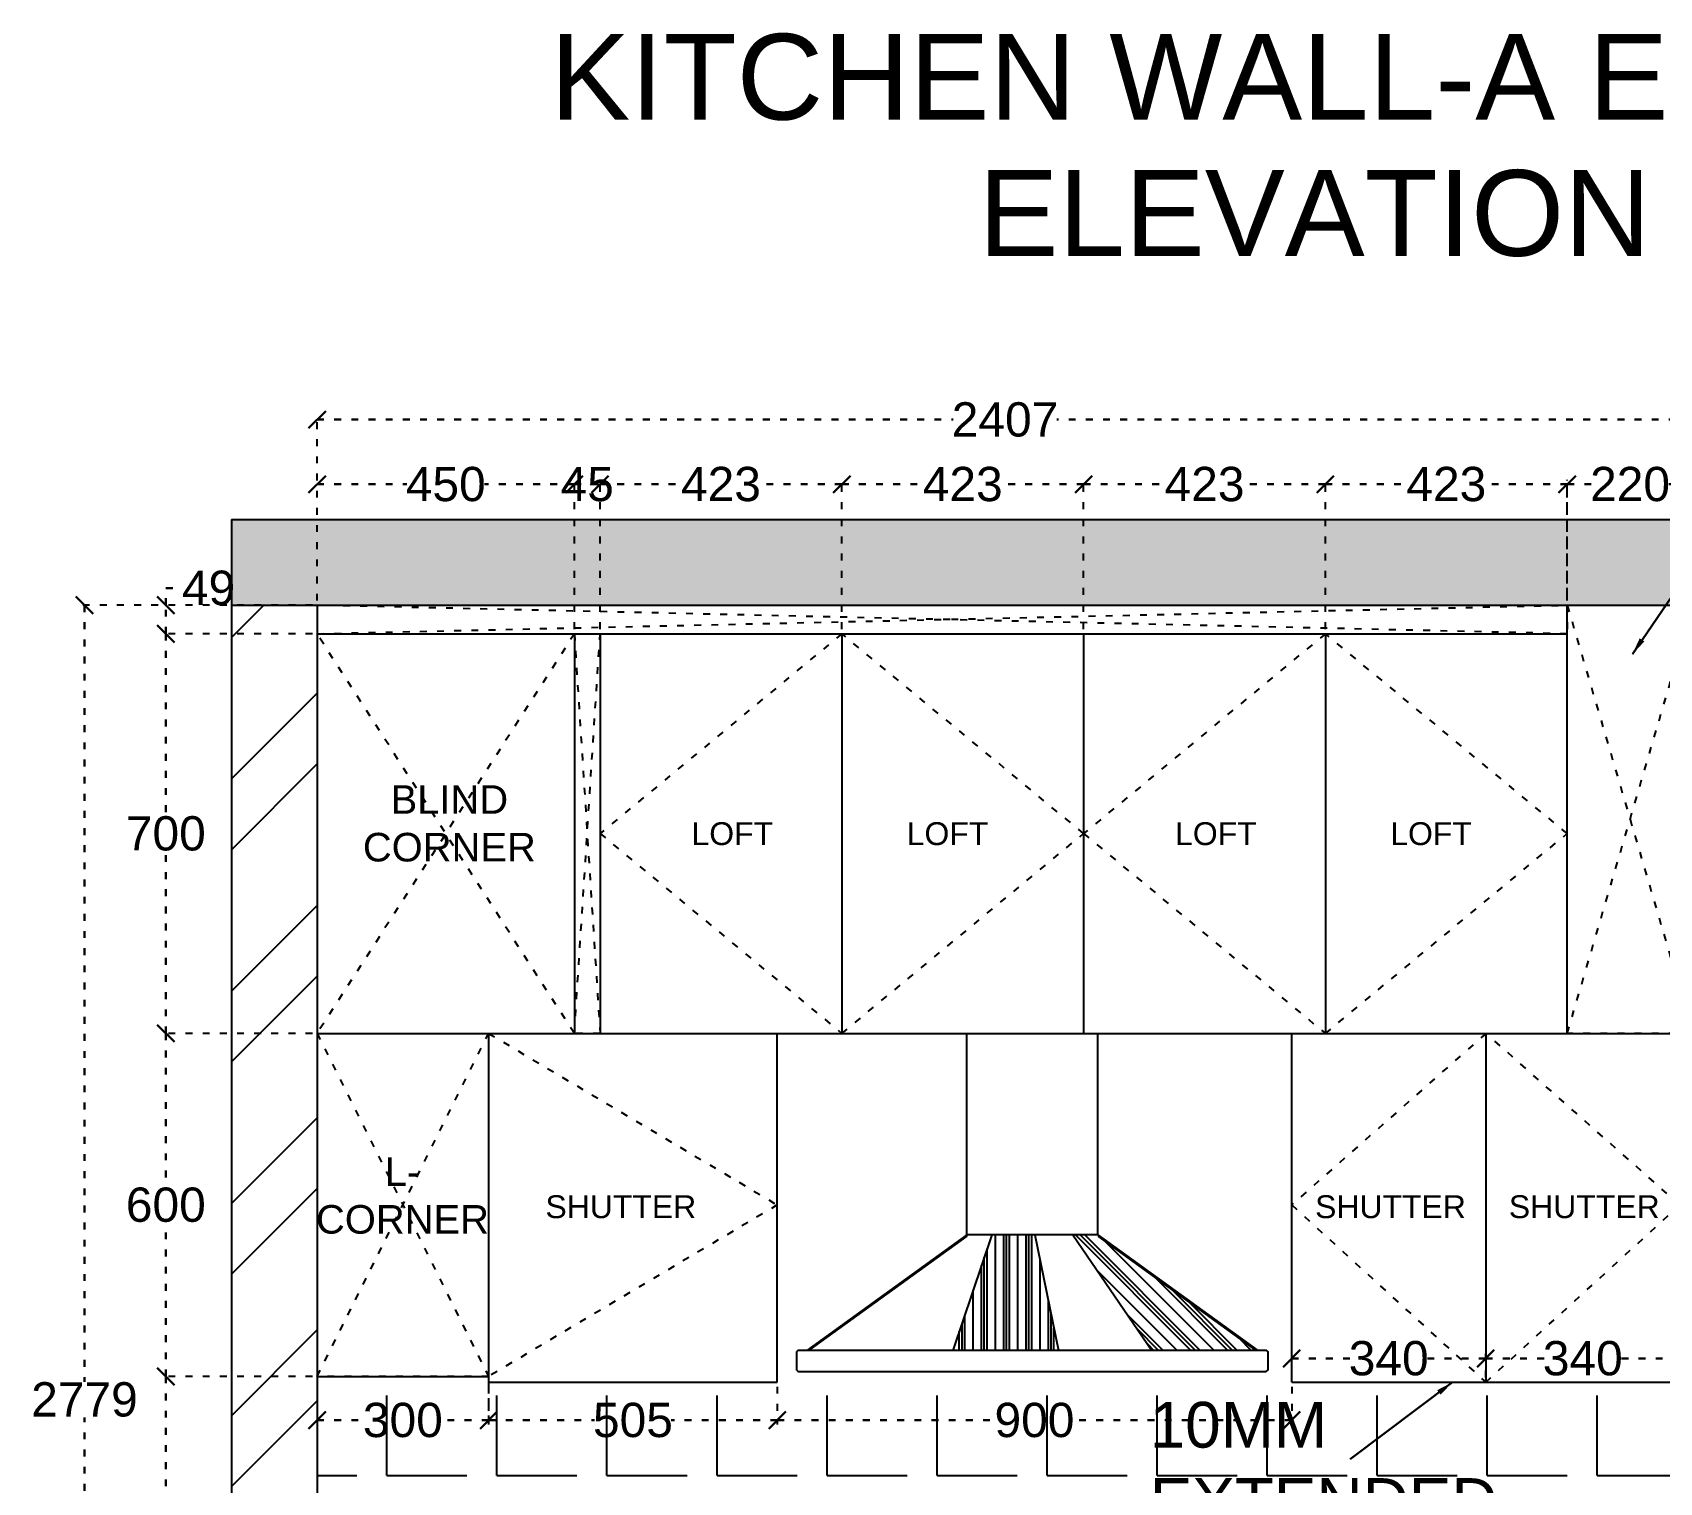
# Model space of a CAD drawing. Header units: millimetres. Extents: x 220712 to 1505573, y -354410 to 241923.
# Drawn here: x 230765 to 233611, y 122226 to 124762 of the extents above; entities that cross this region are included whole.
import ezdxf

# ---------------------------------------------------------------- set-up
doc = ezdxf.new("R2010")
doc.units = ezdxf.units.MM
doc.header["$MEASUREMENT"] = 0
doc.linetypes.add('ACAD_ISO03W100', pattern=[30, 12, -18])
doc.layers.add('Walls', color=253, linetype='Continuous')
doc.layers.add('Words', color=7, linetype='Continuous')
doc.styles.get("Standard").update_dxf_attribs({"font": 'arial.ttf'})
doc.dimstyles.get("Standard").update_dxf_attribs({"dimtxt": 60, "dimasz": 30, "dimexe": 7.75, "dimexo": 8.13, "dimgap": 0.63, "dimtad": 0, "dimtih": 1, "dimtoh": 1, "dimdec": 0, "dimzin": 0, "dimtxsty": 'Standard', "dimblk": 'OBLIQUE', "dimcen": 2.25, "dimclrd": 1, "dimclre": 1, "dimclrt": 1, "dimadec": 0, "dimazin": 0, "dimtfac": 1, "dimtdec": 0, "dimtofl": 0, "dimtmove": 0, "dimatfit": 3, "dimfxl": 1, "dimtolj": 1, "dimtzin": 0, "dimlwd": 30, "dimarcsym": 0})

# ---------------------------------------------------------------- blocks, each defined once
blk = doc.blocks.new('_Oblique')
at = {"color": 0, "linetype": 'ByBlock', "lineweight": -2}
blk.add_line((-0.5, -0.5), (0.5, 0.5), dxfattribs=at)
blk = doc.blocks.new('*D87')
at = {"layer": 'Defpoints', "color": 0, "linetype": 'ACAD_ISO03W100', "transparency": 16777216}
for p in [(230998.3, 122411), (231263, 122411), (231263, 121811)]:
    blk.add_point(p, dxfattribs=at)
at = {"layer": 'Walls', "color": 1, "linetype": 'ACAD_ISO03W100', "lineweight": -2, "transparency": 16777216}
for p, q in [((231254.9, 122411), (230990.5, 122411)), ((231254.9, 121811), (230990.5, 121811))]:
    blk.add_line(p, q, dxfattribs=at)
at = {"layer": 'Walls', "color": 1, "linetype": 'ACAD_ISO03W100', "lineweight": 30, "transparency": 16777216}
for p, q in [((230998.3, 122411), (230998.3, 122142.3)), ((230998.3, 121811), (230998.3, 122079.7))]:
    blk.add_line(p, q, dxfattribs=at)
at = {"layer": 'Walls', "color": 1, "linetype": 'ACAD_ISO03W100', "lineweight": 30, "transparency": 16777216, "xscale": 30, "yscale": 30, "zscale": 30}
for p, rotation in [((230998.3, 122411), 90), ((230998.3, 121811), 270)]:
    blk.add_blockref('_Oblique', p, dxfattribs=dict(at, rotation=rotation))
at = {"layer": 'Walls', "color": 1, "linetype": 'ACAD_ISO03W100', "transparency": 16777216, "insert": (230998.3, 122111), "char_height": 60, "attachment_point": 5}
blk.add_mtext('\\A1;600', dxfattribs=at)
blk = doc.blocks.new('*D88')
at = {"layer": 'Defpoints', "color": 0, "linetype": 'ACAD_ISO03W100', "transparency": 16777216}
for p in [(230998.3, 123011), (231263, 123011), (231263, 122411)]:
    blk.add_point(p, dxfattribs=at)
at = {"layer": 'Walls', "color": 1, "linetype": 'ACAD_ISO03W100', "lineweight": -2, "transparency": 16777216}
for p, q in [((231254.9, 123011), (230990.5, 123011)), ((231254.9, 122411), (230990.5, 122411))]:
    blk.add_line(p, q, dxfattribs=at)
at = {"layer": 'Walls', "color": 1, "linetype": 'ACAD_ISO03W100', "lineweight": 30, "transparency": 16777216}
for p, q in [((230998.3, 123011), (230998.3, 122742.3)), ((230998.3, 122411), (230998.3, 122679.7))]:
    blk.add_line(p, q, dxfattribs=at)
at = {"layer": 'Walls', "color": 1, "linetype": 'ACAD_ISO03W100', "lineweight": 30, "transparency": 16777216, "xscale": 30, "yscale": 30, "zscale": 30}
for p, rotation in [((230998.3, 123011), 90), ((230998.3, 122411), 270)]:
    blk.add_blockref('_Oblique', p, dxfattribs=dict(at, rotation=rotation))
at = {"layer": 'Walls', "color": 1, "linetype": 'ACAD_ISO03W100', "transparency": 16777216, "insert": (230998.3, 122711), "char_height": 60, "attachment_point": 5}
blk.add_mtext('\\A1;600', dxfattribs=at)
blk = doc.blocks.new('*D89')
at = {"layer": 'Defpoints', "color": 0, "linetype": 'ACAD_ISO03W100', "transparency": 16777216}
for p in [(230998.3, 123710), (231263, 123710), (231263, 123011)]:
    blk.add_point(p, dxfattribs=at)
at = {"layer": 'Walls', "color": 1, "linetype": 'ACAD_ISO03W100', "lineweight": -2, "transparency": 16777216}
for p, q in [((231254.9, 123710), (230990.5, 123710)), ((231254.9, 123011), (230990.5, 123011))]:
    blk.add_line(p, q, dxfattribs=at)
at = {"layer": 'Walls', "color": 1, "linetype": 'ACAD_ISO03W100', "lineweight": 30, "transparency": 16777216}
for p, q in [((230998.3, 123710), (230998.3, 123391.8)), ((230998.3, 123011), (230998.3, 123329.2))]:
    blk.add_line(p, q, dxfattribs=at)
at = {"layer": 'Walls', "color": 1, "linetype": 'ACAD_ISO03W100', "lineweight": 30, "transparency": 16777216, "xscale": 30, "yscale": 30, "zscale": 30}
for p, rotation in [((230998.3, 123710), 90), ((230998.3, 123011), 270)]:
    blk.add_blockref('_Oblique', p, dxfattribs=dict(at, rotation=rotation))
at = {"layer": 'Walls', "color": 1, "linetype": 'ACAD_ISO03W100', "transparency": 16777216, "insert": (230998.3, 123360.5), "char_height": 60, "attachment_point": 5}
blk.add_mtext('\\A1;700', dxfattribs=at)
blk = doc.blocks.new('*D90')
at = {"layer": 'Defpoints', "color": 0, "linetype": 'ACAD_ISO03W100', "transparency": 16777216}
for p in [(230998.3, 123760), (231263, 123760), (231263, 123710)]:
    blk.add_point(p, dxfattribs=at)
at = {"layer": 'Walls', "color": 1, "linetype": 'ACAD_ISO03W100', "lineweight": 30, "transparency": 16777216}
for p, q in [((230998.3, 123760), (230998.3, 123790)), ((230998.3, 123790), (231028.3, 123790)), ((230998.3, 123710), (230998.3, 123760))]:
    blk.add_line(p, q, dxfattribs=at)
at = {"layer": 'Walls', "color": 1, "linetype": 'ACAD_ISO03W100', "lineweight": -2, "transparency": 16777216}
for p, q in [((231254.9, 123760), (230990.5, 123760)), ((231254.9, 123710), (230990.5, 123710))]:
    blk.add_line(p, q, dxfattribs=at)
at = {"layer": 'Walls', "color": 1, "linetype": 'ACAD_ISO03W100', "lineweight": 30, "transparency": 16777216, "xscale": 30, "yscale": 30, "zscale": 30}
for p, rotation in [((230998.3, 123760), 90), ((230998.3, 123710), 270)]:
    blk.add_blockref('_Oblique', p, dxfattribs=dict(at, rotation=rotation))
at = {"layer": 'Walls', "color": 1, "linetype": 'ACAD_ISO03W100', "transparency": 16777216, "insert": (231073.1, 123790), "char_height": 60, "attachment_point": 5}
blk.add_mtext('\\A1;49', dxfattribs=at)
blk = doc.blocks.new('*D94')
at = {"layer": 'Defpoints', "color": 0, "linetype": 'ACAD_ISO03W100', "transparency": 16777216}
for p in [(230856, 123760), (231113, 123760), (231113, 120981)]:
    blk.add_point(p, dxfattribs=at)
at = {"layer": 'Walls', "color": 1, "linetype": 'ACAD_ISO03W100', "lineweight": -2, "transparency": 16777216}
for p, q in [((231104.9, 123760), (230848.3, 123760)), ((231104.9, 120981), (230848.3, 120981))]:
    blk.add_line(p, q, dxfattribs=at)
at = {"layer": 'Walls', "color": 1, "linetype": 'ACAD_ISO03W100', "lineweight": 30, "transparency": 16777216}
for p, q in [((230856, 123760), (230856, 122401.8)), ((230856, 120981), (230856, 122339.2))]:
    blk.add_line(p, q, dxfattribs=at)
at = {"layer": 'Walls', "color": 1, "linetype": 'ACAD_ISO03W100', "lineweight": 30, "transparency": 16777216, "xscale": 30, "yscale": 30, "zscale": 30}
for p, rotation in [((230856, 123760), 90), ((230856, 120981), 270)]:
    blk.add_blockref('_Oblique', p, dxfattribs=dict(at, rotation=rotation))
at = {"layer": 'Walls', "color": 1, "linetype": 'ACAD_ISO03W100', "transparency": 16777216, "insert": (230856, 122370.5), "char_height": 60, "attachment_point": 5}
blk.add_mtext('\\A1;2779', dxfattribs=at)
blk = doc.blocks.new('*D95')
at = {"layer": 'Defpoints', "color": 0, "linetype": 'ACAD_ISO03W100', "transparency": 16777216}
for p in [(231713, 123971.5), (231263, 123760), (231713, 123710)]:
    blk.add_point(p, dxfattribs=at)
at = {"layer": 'Walls', "color": 1, "linetype": 'ACAD_ISO03W100', "lineweight": -2, "transparency": 16777216}
for p, q in [((231263, 123768.1), (231263, 123979.2)), ((231713, 123718.1), (231713, 123979.2))]:
    blk.add_line(p, q, dxfattribs=at)
at = {"layer": 'Walls', "color": 1, "linetype": 'ACAD_ISO03W100', "lineweight": 30, "transparency": 16777216}
for p, q in [((231263, 123971.5), (231420, 123971.5)), ((231713, 123971.5), (231556, 123971.5))]:
    blk.add_line(p, q, dxfattribs=at)
at = {"layer": 'Walls', "color": 1, "linetype": 'ACAD_ISO03W100', "lineweight": 30, "transparency": 16777216, "xscale": 30, "yscale": 30, "zscale": 30, "rotation": 180}
blk.add_blockref('_Oblique', (231263, 123971.5), dxfattribs=at)
at = {"layer": 'Walls', "color": 1, "linetype": 'ACAD_ISO03W100', "lineweight": 30, "transparency": 16777216, "xscale": 30, "yscale": 30, "zscale": 30}
blk.add_blockref('_Oblique', (231713, 123971.5), dxfattribs=at)
at = {"layer": 'Walls', "color": 1, "linetype": 'ACAD_ISO03W100', "transparency": 16777216, "insert": (231488, 123971.5), "char_height": 60, "attachment_point": 5}
blk.add_mtext('\\A1;450', dxfattribs=at)
blk = doc.blocks.new('*D96')
at = {"layer": 'Defpoints', "color": 0, "linetype": 'ACAD_ISO03W100', "transparency": 16777216}
for p in [(231758, 123971.5), (231713, 123710), (231758, 123710)]:
    blk.add_point(p, dxfattribs=at)
at = {"layer": 'Walls', "color": 1, "linetype": 'ACAD_ISO03W100', "lineweight": -2, "transparency": 16777216}
for p, q in [((231713, 123718.13), (231713, 123979.25)), ((231758, 123718.13), (231758, 123979.25))]:
    blk.add_line(p, q, dxfattribs=at)
at = {"layer": 'Walls', "color": 1, "linetype": 'ACAD_ISO03W100', "lineweight": 30, "transparency": 16777216}
blk.add_line((231713, 123971.5), (231758, 123971.5), dxfattribs=at)
at = {"layer": 'Walls', "color": 1, "linetype": 'ACAD_ISO03W100', "lineweight": 30, "transparency": 16777216, "xscale": 30, "yscale": 30, "zscale": 30, "rotation": 180}
blk.add_blockref('_Oblique', (231713, 123971.5), dxfattribs=at)
at = {"layer": 'Walls', "color": 1, "linetype": 'ACAD_ISO03W100', "lineweight": 30, "transparency": 16777216, "xscale": 30, "yscale": 30, "zscale": 30}
blk.add_blockref('_Oblique', (231758, 123971.5), dxfattribs=at)
at = {"layer": 'Walls', "color": 1, "linetype": 'ACAD_ISO03W100', "transparency": 16777216, "insert": (231735.5, 123971.5), "char_height": 60, "attachment_point": 5}
blk.add_mtext('\\A1;45', dxfattribs=at)
blk = doc.blocks.new('*D97')
at = {"layer": 'Defpoints', "color": 0, "linetype": 'ACAD_ISO03W100', "transparency": 16777216}
for p in [(232181, 123971.5), (231758, 123710), (232181, 123710)]:
    blk.add_point(p, dxfattribs=at)
at = {"layer": 'Walls', "color": 1, "linetype": 'ACAD_ISO03W100', "lineweight": -2, "transparency": 16777216}
for p, q in [((231758, 123718.1), (231758, 123979.2)), ((232181, 123718.1), (232181, 123979.2))]:
    blk.add_line(p, q, dxfattribs=at)
at = {"layer": 'Walls', "color": 1, "linetype": 'ACAD_ISO03W100', "lineweight": 30, "transparency": 16777216}
for p, q in [((231758, 123971.5), (231901.4, 123971.5)), ((232181, 123971.5), (232037.6, 123971.5))]:
    blk.add_line(p, q, dxfattribs=at)
at = {"layer": 'Walls', "color": 1, "linetype": 'ACAD_ISO03W100', "lineweight": 30, "transparency": 16777216, "xscale": 30, "yscale": 30, "zscale": 30, "rotation": 180}
blk.add_blockref('_Oblique', (231758, 123971.5), dxfattribs=at)
at = {"layer": 'Walls', "color": 1, "linetype": 'ACAD_ISO03W100', "lineweight": 30, "transparency": 16777216, "xscale": 30, "yscale": 30, "zscale": 30}
blk.add_blockref('_Oblique', (232181, 123971.5), dxfattribs=at)
at = {"layer": 'Walls', "color": 1, "linetype": 'ACAD_ISO03W100', "transparency": 16777216, "insert": (231969.5, 123971.5), "char_height": 60, "attachment_point": 5}
blk.add_mtext('\\A1;423', dxfattribs=at)
blk = doc.blocks.new('*D98')
at = {"layer": 'Defpoints', "color": 0, "linetype": 'ACAD_ISO03W100', "transparency": 16777216}
for p in [(232181, 123971.5), (232181, 123710), (232604, 123710)]:
    blk.add_point(p, dxfattribs=at)
at = {"layer": 'Walls', "color": 1, "linetype": 'ACAD_ISO03W100', "lineweight": -2, "transparency": 16777216}
for p, q in [((232181, 123718.1), (232181, 123979.2)), ((232604, 123718.1), (232604, 123979.2))]:
    blk.add_line(p, q, dxfattribs=at)
at = {"layer": 'Walls', "color": 1, "linetype": 'ACAD_ISO03W100', "lineweight": 30, "transparency": 16777216}
for p, q in [((232181, 123971.5), (232324.4, 123971.5)), ((232604, 123971.5), (232460.6, 123971.5))]:
    blk.add_line(p, q, dxfattribs=at)
at = {"layer": 'Walls', "color": 1, "linetype": 'ACAD_ISO03W100', "lineweight": 30, "transparency": 16777216, "xscale": 30, "yscale": 30, "zscale": 30, "rotation": 180}
blk.add_blockref('_Oblique', (232181, 123971.5), dxfattribs=at)
at = {"layer": 'Walls', "color": 1, "linetype": 'ACAD_ISO03W100', "lineweight": 30, "transparency": 16777216, "xscale": 30, "yscale": 30, "zscale": 30}
blk.add_blockref('_Oblique', (232604, 123971.5), dxfattribs=at)
at = {"layer": 'Walls', "color": 1, "linetype": 'ACAD_ISO03W100', "transparency": 16777216, "insert": (232392.5, 123971.5), "char_height": 60, "attachment_point": 5}
blk.add_mtext('\\A1;423', dxfattribs=at)
blk = doc.blocks.new('*D99')
at = {"layer": 'Defpoints', "color": 0, "linetype": 'ACAD_ISO03W100', "transparency": 16777216}
for p in [(232604, 123971.5), (232604, 123710), (233027, 123710)]:
    blk.add_point(p, dxfattribs=at)
at = {"layer": 'Walls', "color": 1, "linetype": 'ACAD_ISO03W100', "lineweight": -2, "transparency": 16777216}
for p, q in [((232604, 123718.1), (232604, 123979.2)), ((233027, 123718.1), (233027, 123979.2))]:
    blk.add_line(p, q, dxfattribs=at)
at = {"layer": 'Walls', "color": 1, "linetype": 'ACAD_ISO03W100', "lineweight": 30, "transparency": 16777216}
for p, q in [((232604, 123971.5), (232747.4, 123971.5)), ((233027, 123971.5), (232883.6, 123971.5))]:
    blk.add_line(p, q, dxfattribs=at)
at = {"layer": 'Walls', "color": 1, "linetype": 'ACAD_ISO03W100', "lineweight": 30, "transparency": 16777216, "xscale": 30, "yscale": 30, "zscale": 30, "rotation": 180}
blk.add_blockref('_Oblique', (232604, 123971.5), dxfattribs=at)
at = {"layer": 'Walls', "color": 1, "linetype": 'ACAD_ISO03W100', "lineweight": 30, "transparency": 16777216, "xscale": 30, "yscale": 30, "zscale": 30}
blk.add_blockref('_Oblique', (233027, 123971.5), dxfattribs=at)
at = {"layer": 'Walls', "color": 1, "linetype": 'ACAD_ISO03W100', "transparency": 16777216, "insert": (232815.5, 123971.5), "char_height": 60, "attachment_point": 5}
blk.add_mtext('\\A1;423', dxfattribs=at)
blk = doc.blocks.new('*D100')
at = {"layer": 'Defpoints', "color": 0, "linetype": 'ACAD_ISO03W100', "transparency": 16777216}
for p in [(233027, 123971.5), (233027, 123710), (233450, 123710)]:
    blk.add_point(p, dxfattribs=at)
at = {"layer": 'Walls', "color": 1, "linetype": 'ACAD_ISO03W100', "lineweight": -2, "transparency": 16777216}
for p, q in [((233027, 123718.1), (233027, 123979.2)), ((233450, 123718.1), (233450, 123979.2))]:
    blk.add_line(p, q, dxfattribs=at)
at = {"layer": 'Walls', "color": 1, "linetype": 'ACAD_ISO03W100', "lineweight": 30, "transparency": 16777216}
for p, q in [((233027, 123971.5), (233170.4, 123971.5)), ((233450, 123971.5), (233306.6, 123971.5))]:
    blk.add_line(p, q, dxfattribs=at)
at = {"layer": 'Walls', "color": 1, "linetype": 'ACAD_ISO03W100', "lineweight": 30, "transparency": 16777216, "xscale": 30, "yscale": 30, "zscale": 30, "rotation": 180}
blk.add_blockref('_Oblique', (233027, 123971.5), dxfattribs=at)
at = {"layer": 'Walls', "color": 1, "linetype": 'ACAD_ISO03W100', "lineweight": 30, "transparency": 16777216, "xscale": 30, "yscale": 30, "zscale": 30}
blk.add_blockref('_Oblique', (233450, 123971.5), dxfattribs=at)
at = {"layer": 'Walls', "color": 1, "linetype": 'ACAD_ISO03W100', "transparency": 16777216, "insert": (233238.5, 123971.5), "char_height": 60, "attachment_point": 5}
blk.add_mtext('\\A1;423', dxfattribs=at)
blk = doc.blocks.new('*D101')
at = {"layer": 'Defpoints', "color": 0, "linetype": 'ACAD_ISO03W100', "transparency": 16777216}
for p in [(233670, 123971.5), (233450, 123760), (233670, 123760)]:
    blk.add_point(p, dxfattribs=at)
at = {"layer": 'Walls', "color": 1, "linetype": 'ACAD_ISO03W100', "lineweight": -2, "transparency": 16777216}
for p, q in [((233450, 123768.1), (233450, 123979.2)), ((233670, 123768.1), (233670, 123979.2))]:
    blk.add_line(p, q, dxfattribs=at)
at = {"layer": 'Walls', "color": 1, "linetype": 'ACAD_ISO03W100', "lineweight": 30, "transparency": 16777216}
for p, q in [((233450, 123971.5), (233492.7, 123971.5)), ((233670, 123971.5), (233627.3, 123971.5))]:
    blk.add_line(p, q, dxfattribs=at)
at = {"layer": 'Walls', "color": 1, "linetype": 'ACAD_ISO03W100', "lineweight": 30, "transparency": 16777216, "xscale": 30, "yscale": 30, "zscale": 30, "rotation": 180}
blk.add_blockref('_Oblique', (233450, 123971.5), dxfattribs=at)
at = {"layer": 'Walls', "color": 1, "linetype": 'ACAD_ISO03W100', "lineweight": 30, "transparency": 16777216, "xscale": 30, "yscale": 30, "zscale": 30}
blk.add_blockref('_Oblique', (233670, 123971.5), dxfattribs=at)
at = {"layer": 'Walls', "color": 1, "linetype": 'ACAD_ISO03W100', "transparency": 16777216, "insert": (233560, 123971.5), "char_height": 60, "attachment_point": 5}
blk.add_mtext('\\A1;220', dxfattribs=at)
blk = doc.blocks.new('*D106')
at = {"layer": 'Defpoints', "color": 0, "linetype": 'ACAD_ISO03W100', "transparency": 16777216}
for p in [(231263, 124084.5), (231263, 123760), (233670, 123760)]:
    blk.add_point(p, dxfattribs=at)
at = {"layer": 'Walls', "color": 1, "linetype": 'ACAD_ISO03W100', "lineweight": -2, "transparency": 16777216}
for p, q in [((231263, 123768.1), (231263, 124092.2)), ((233670, 123768.1), (233670, 124092.2))]:
    blk.add_line(p, q, dxfattribs=at)
at = {"layer": 'Walls', "color": 1, "linetype": 'ACAD_ISO03W100', "lineweight": 30, "transparency": 16777216}
for p, q in [((231263, 124084.5), (232375.8, 124084.5)), ((233670, 124084.5), (232557.2, 124084.5))]:
    blk.add_line(p, q, dxfattribs=at)
at = {"layer": 'Walls', "color": 1, "linetype": 'ACAD_ISO03W100', "lineweight": 30, "transparency": 16777216, "xscale": 30, "yscale": 30, "zscale": 30, "rotation": 180}
blk.add_blockref('_Oblique', (231263, 124084.5), dxfattribs=at)
at = {"layer": 'Walls', "color": 1, "linetype": 'ACAD_ISO03W100', "lineweight": 30, "transparency": 16777216, "xscale": 30, "yscale": 30, "zscale": 30}
blk.add_blockref('_Oblique', (233670, 124084.5), dxfattribs=at)
at = {"layer": 'Walls', "color": 1, "linetype": 'ACAD_ISO03W100', "transparency": 16777216, "insert": (232466.5, 124084.5), "char_height": 60, "attachment_point": 5}
blk.add_mtext('\\A1;2407', dxfattribs=at)
blk = doc.blocks.new('*D161')
at = {"layer": 'Defpoints', "color": 0, "linetype": 'ACAD_ISO03W100', "transparency": 16777216}
for p in [(231263, 122411), (231563, 122411), (231563, 122334.5)]:
    blk.add_point(p, dxfattribs=at)
at = {"layer": 'Walls', "color": 1, "linetype": 'ACAD_ISO03W100', "lineweight": -2, "transparency": 16777216}
for p, q in [((231263, 122402.87), (231263, 122326.75)), ((231563, 122402.87), (231563, 122326.75))]:
    blk.add_line(p, q, dxfattribs=at)
at = {"layer": 'Walls', "color": 1, "linetype": 'ACAD_ISO03W100', "lineweight": 30, "transparency": 16777216}
for p, q in [((231263, 122334.5), (231346.210382, 122334.5)), ((231563, 122334.5), (231479.789618, 122334.5))]:
    blk.add_line(p, q, dxfattribs=at)
at = {"layer": 'Walls', "color": 1, "linetype": 'ACAD_ISO03W100', "lineweight": 30, "transparency": 16777216, "xscale": 30, "yscale": 30, "zscale": 30, "rotation": 180}
blk.add_blockref('_Oblique', (231263, 122334.5), dxfattribs=at)
at = {"layer": 'Walls', "color": 1, "linetype": 'ACAD_ISO03W100', "lineweight": 30, "transparency": 16777216, "xscale": 30, "yscale": 30, "zscale": 30}
blk.add_blockref('_Oblique', (231563, 122334.5), dxfattribs=at)
at = {"layer": 'Walls', "color": 1, "linetype": 'ACAD_ISO03W100', "transparency": 16777216, "insert": (231413, 122334.5), "char_height": 60, "attachment_point": 5}
blk.add_mtext('\\A1;300', dxfattribs=at)
blk = doc.blocks.new('*D162')
at = {"layer": 'Defpoints', "color": 0, "linetype": 'ACAD_ISO03W100', "transparency": 16777216}
for p in [(231563, 122401), (232068, 122401), (232068, 122334.5)]:
    blk.add_point(p, dxfattribs=at)
at = {"layer": 'Walls', "color": 1, "linetype": 'ACAD_ISO03W100', "lineweight": -2, "transparency": 16777216}
for p, q in [((231563, 122392.9), (231563, 122326.8)), ((232068, 122392.9), (232068, 122326.8))]:
    blk.add_line(p, q, dxfattribs=at)
at = {"layer": 'Walls', "color": 1, "linetype": 'ACAD_ISO03W100', "lineweight": 30, "transparency": 16777216}
for p, q in [((231563, 122334.5), (231748.4, 122334.5)), ((232068, 122334.5), (231882.6, 122334.5))]:
    blk.add_line(p, q, dxfattribs=at)
at = {"layer": 'Walls', "color": 1, "linetype": 'ACAD_ISO03W100', "lineweight": 30, "transparency": 16777216, "xscale": 30, "yscale": 30, "zscale": 30, "rotation": 180}
blk.add_blockref('_Oblique', (231563, 122334.5), dxfattribs=at)
at = {"layer": 'Walls', "color": 1, "linetype": 'ACAD_ISO03W100', "lineweight": 30, "transparency": 16777216, "xscale": 30, "yscale": 30, "zscale": 30}
blk.add_blockref('_Oblique', (232068, 122334.5), dxfattribs=at)
at = {"layer": 'Walls', "color": 1, "linetype": 'ACAD_ISO03W100', "transparency": 16777216, "insert": (231815.5, 122334.5), "char_height": 60, "attachment_point": 5}
blk.add_mtext('\\A1;505', dxfattribs=at)
blk = doc.blocks.new('*D163')
at = {"layer": 'Defpoints', "color": 0, "linetype": 'ACAD_ISO03W100', "transparency": 16777216}
for p in [(232068, 122401), (232968, 122401), (232968, 122334.5)]:
    blk.add_point(p, dxfattribs=at)
at = {"layer": 'Walls', "color": 1, "linetype": 'ACAD_ISO03W100', "lineweight": -2, "transparency": 16777216}
for p, q in [((232068, 122392.9), (232068, 122326.8)), ((232968, 122392.9), (232968, 122326.8))]:
    blk.add_line(p, q, dxfattribs=at)
at = {"layer": 'Walls', "color": 1, "linetype": 'ACAD_ISO03W100', "lineweight": 30, "transparency": 16777216}
for p, q in [((232068, 122334.5), (232451.2, 122334.5)), ((232968, 122334.5), (232584.8, 122334.5))]:
    blk.add_line(p, q, dxfattribs=at)
at = {"layer": 'Walls', "color": 1, "linetype": 'ACAD_ISO03W100', "lineweight": 30, "transparency": 16777216, "xscale": 30, "yscale": 30, "zscale": 30, "rotation": 180}
blk.add_blockref('_Oblique', (232068, 122334.5), dxfattribs=at)
at = {"layer": 'Walls', "color": 1, "linetype": 'ACAD_ISO03W100', "lineweight": 30, "transparency": 16777216, "xscale": 30, "yscale": 30, "zscale": 30}
blk.add_blockref('_Oblique', (232968, 122334.5), dxfattribs=at)
at = {"layer": 'Walls', "color": 1, "linetype": 'ACAD_ISO03W100', "transparency": 16777216, "insert": (232518, 122334.5), "char_height": 60, "attachment_point": 5}
blk.add_mtext('\\A1;900', dxfattribs=at)
blk = doc.blocks.new('*D164')
at = {"layer": 'Defpoints', "color": 0, "linetype": 'ACAD_ISO03W100', "transparency": 16777216}
for p in [(233307.5, 122442.5), (232968, 122401), (233307.5, 122401)]:
    blk.add_point(p, dxfattribs=at)
at = {"layer": 'Walls', "color": 1, "linetype": 'ACAD_ISO03W100', "lineweight": -2, "transparency": 16777216}
for p, q in [((232968, 122409.13), (232968, 122450.25)), ((233307.5, 122409.13), (233307.5, 122450.25))]:
    blk.add_line(p, q, dxfattribs=at)
at = {"layer": 'Walls', "color": 1, "linetype": 'ACAD_ISO03W100', "lineweight": 30, "transparency": 16777216}
for p, q in [((232968, 122442.5), (233070.960382, 122442.5)), ((233307.5, 122442.5), (233204.539618, 122442.5))]:
    blk.add_line(p, q, dxfattribs=at)
at = {"layer": 'Walls', "color": 1, "linetype": 'ACAD_ISO03W100', "lineweight": 30, "transparency": 16777216, "xscale": 30, "yscale": 30, "zscale": 30, "rotation": 180}
blk.add_blockref('_Oblique', (232968, 122442.5), dxfattribs=at)
at = {"layer": 'Walls', "color": 1, "linetype": 'ACAD_ISO03W100', "lineweight": 30, "transparency": 16777216, "xscale": 30, "yscale": 30, "zscale": 30}
blk.add_blockref('_Oblique', (233307.5, 122442.5), dxfattribs=at)
at = {"layer": 'Walls', "color": 1, "linetype": 'ACAD_ISO03W100', "transparency": 16777216, "insert": (233137.75, 122442.5), "char_height": 60, "attachment_point": 5}
blk.add_mtext('\\A1;340', dxfattribs=at)
blk = doc.blocks.new('*D165')
at = {"layer": 'Defpoints', "color": 0, "linetype": 'ACAD_ISO03W100', "transparency": 16777216}
for p in [(233647, 122442.5), (233307.5, 122401), (233647, 122401)]:
    blk.add_point(p, dxfattribs=at)
at = {"layer": 'Walls', "color": 1, "linetype": 'ACAD_ISO03W100', "lineweight": -2, "transparency": 16777216}
for p, q in [((233307.5, 122409.13), (233307.5, 122450.25)), ((233647, 122409.13), (233647, 122450.25))]:
    blk.add_line(p, q, dxfattribs=at)
at = {"layer": 'Walls', "color": 1, "linetype": 'ACAD_ISO03W100', "lineweight": 30, "transparency": 16777216}
for p, q in [((233307.5, 122442.5), (233410.460382, 122442.5)), ((233647, 122442.5), (233544.039618, 122442.5))]:
    blk.add_line(p, q, dxfattribs=at)
at = {"layer": 'Walls', "color": 1, "linetype": 'ACAD_ISO03W100', "lineweight": 30, "transparency": 16777216, "xscale": 30, "yscale": 30, "zscale": 30, "rotation": 180}
blk.add_blockref('_Oblique', (233307.5, 122442.5), dxfattribs=at)
at = {"layer": 'Walls', "color": 1, "linetype": 'ACAD_ISO03W100', "lineweight": 30, "transparency": 16777216, "xscale": 30, "yscale": 30, "zscale": 30}
blk.add_blockref('_Oblique', (233647, 122442.5), dxfattribs=at)
at = {"layer": 'Walls', "color": 1, "linetype": 'ACAD_ISO03W100', "transparency": 16777216, "insert": (233477.25, 122442.5), "char_height": 60, "attachment_point": 5}
blk.add_mtext('\\A1;340', dxfattribs=at)

msp = doc.modelspace()

# ---------------------------------------------------------------- hatches: boundary and pattern name
h = msp.add_hatch()
h.set_pattern_fill('PLASTI', color=256, scale=155.939842, angle=90, style=0)
h.set_pattern_definition([(90, (175439.09, -70689.54), (-38.9849606, 2e-15), []), (90, (175434.216, -70689.54), (-38.9849606, 2e-15), []), (90, (175429.343, -70689.54), (-38.9849606, 2e-15), []), (90, (175414.723, -70689.54), (-38.9849606, 2e-15), [])])
h.paths.add_polyline_path([(232518.6, 122658.4), (232443.2, 122658.4), (232375.4, 122456.6), (232560.1, 122456.6)])
h = msp.add_hatch()
h.set_pattern_fill('PLASTI', color=256, scale=183.458638, angle=315, style=0)
h.set_pattern_definition([(315, (175439.09, -70689.54), (32.431212, 32.431212), []), (315, (175443.143, -70685.486), (32.431212, 32.431212), []), (315, (175447.197, -70681.43), (32.431212, 32.431212), []), (315, (175459.36, -70669.27), (32.431212, 32.431212), [])])
h.paths.add_polyline_path([(232723.1, 122456.6), (232905.5, 122456.6), (232629, 122656.1, -0.159804), (232627.3, 122658.4), (232584.9, 122658.4)])
at = {"layer": 'Walls', "linetype": 'ACAD_ISO03W100', "true_color": 0xc7c8ca}
h = msp.add_hatch(dxfattribs=at)
h.set_pattern_fill('AR-CONC', color=9, scale=10)
h.set_pattern_definition([(50, (0, 0), (71.726018, -6.275213), [7.5, -82.5]), (355, (0, 0), (-13.875133, 75.219213), [6, -66]), (100.451444, (5.98, -0.52), (57.850885, 68.944), [6.37402, -70.114211]), (46.1842, (0, 20), (106.724133, -16.551928), [11.25, -123.75]), (96.635635, (8.89, 18.62), (93.466195, 97.41186), [9.561034, -105.171376]), (351.184164, (0, 20), (93.466195, 97.41186), [9, -99]), (21, (10, 15), (59.690705, -40.261889), [7.5, -82.5]), (326, (10, 15), (24.331533, 72.515005), [6, -66]), (71.451445, (14.974, 11.645), (84.022238, 32.253115), [6.374019, -70.114211]), (37.5, (0, 0), (1.2159855, 33.2893854), [0, -65.2, 0, -67, 0, -66.25]), (7.5, (0, 0), (26.3069537, 39.441171), [0, -38.2, 0, -63.7, 0, -25.25]), (327.5, (-22.3, 0), (53.3822436, -2.2554872), [0, -25, 0, -78, 0, -103.5]), (317.5, (-32.3, 0), (58.318617, 10.010498), [0, -32.5, 0, -51.8, 0, -73.5])])
h.paths.add_polyline_path([(234867, 123910), (231113, 123910), (231113, 123760), (234867, 123760)])
at = {"layer": 'Walls', "linetype": 'ACAD_ISO03W100', "true_color": 0xf7abae}
h = msp.add_hatch(dxfattribs=at)
h.set_pattern_fill('ANSI32', color=241, scale=700)
h.paths.add_polyline_path([(231263, 123760), (231113, 123760), (231113, 120981), (231263, 120981)])
h.paths.add_polyline_path([(234867, 123760), (234717, 123760), (234717, 120981), (234867, 120981)])
at = {"layer": 'Walls', "linetype": 'ACAD_ISO03W100', "true_color": 0xc7c8ca}
h = msp.add_hatch(dxfattribs=at)
h.set_pattern_fill('ANGLE', color=9, scale=700)
h.set_pattern_definition([(0, (0, 0), (0, 192.5), [140, -52.5]), (90, (0, 0), (-192.5, 1e-14), [140, -52.5])])
h.paths.add_polyline_path([(234717, 122411), (231263, 122411), (231263, 121811), (233647, 121811), (233647, 121961), (233667, 121961), (233667, 121811), (234717, 121811)])

# ---------------------------------------------------------------- linework, layer by layer
for p, q in [((232399.6, 122658.4), (232119.8, 122456.6)), ((232399.5, 122656.1), (232122.9, 122456.6)), ((232443.2, 122658.4), (232375.4, 122456.6)), ((232518.6, 122658.4), (232560.1, 122456.6)), ((232584.9, 122658.4), (232723.1, 122456.6)), ((232628.9, 122658.4), (232908.7, 122456.6)), ((232629, 122656.1), (232905.5, 122456.6)), ((232101.5, 122452), (232101.5, 122424.5)), ((232922.4, 122456.6), (232106, 122456.6)), ((232927, 122424.5), (232927, 122452)), ((232106, 122419.9), (232922.4, 122419.9))]:
    msp.add_line(p, q)
for centre, start, end in [((232106, 122452), 90, 180), ((232922.4, 122452), 0, 90), ((232106, 122424.5), 180, 270), ((232922.4, 122424.5), 270, 0)]:
    msp.add_arc(centre, 4.59, start, end)
at = {"layer": 'Walls', "color": 18, "true_color": 0x000000}
for p, q in [((231113, 123910), (234867, 123910)), ((231113, 123910), (231113, 120981)), ((231113, 123760), (233670, 123760)), ((231263, 123760), (231263, 120981)), ((233450, 123011), (233450, 123760)), ((231263, 123710), (233450, 123710)), ((231713, 123710), (231713, 123011)), ((231758, 123710), (231758, 123011)), ((232181, 123710), (232181, 123011)), ((232604, 123710), (232604, 123011)), ((233027, 123710), (233027, 123011)), ((231263, 123011), (234717, 123011)), ((231563, 123011), (231563, 122401)), ((232068, 122401), (232068, 123011)), ((232399.5, 122656.1), (232399.5, 123011)), ((232628.9, 122658.4), (232628.9, 123011)), ((232968, 122401), (232968, 123011)), ((233308, 122401), (233308, 123011)), ((232628.9, 122658.4), (232399.5, 122658.4)), ((231263, 122411), (231563, 122411)), ((231563, 122401), (232068, 122401)), ((232968, 122401), (233647, 122401))]:
    msp.add_line(p, q, dxfattribs=at)
at = {"layer": 'Walls', "color": 240, "linetype": 'ACAD_ISO03W100', "true_color": 0xed1f24}
for points in [[(231263, 123710), (233450, 123760), (233450, 123710), (231263, 123760)], [(233450, 123760), (233670, 123011), (233450, 123011), (233670, 123760)], [(231713, 123710), (231758, 123011), (231713, 123011), (231758, 123710)]]:
    msp.add_lwpolyline(points, dxfattribs=at)
at = {"layer": 'Walls', "color": 9, "linetype": 'ACAD_ISO03W100', "true_color": 0xc7c8ca}
for points in [[(231713, 123710), (231263, 123011), (231713, 123011), (231263, 123710)], [(232181, 123710), (231758, 123360.5), (232181, 123011), (232604, 123360.5), (232181, 123710)], [(233027, 123710), (232604, 123360.5), (233027, 123011), (233450, 123360.5), (233027, 123710)], [(231263, 123011), (231563, 122411), (231263, 122411), (231563, 123011)], [(231563, 123011), (232068, 122711), (231563, 122411)], [(233308, 123011), (232968, 122711), (233307.5, 122401), (233647, 122711), (233308, 123011)]]:
    msp.add_lwpolyline(points, dxfattribs=at)

# ---------------------------------------------------------------- texts
at = {"color": 7, "attachment_point": 1}
for s, insert, char_height in [('\\pxqc;BLIND\\PCORNER', (231263, 123445.1), 50), ('\\pxqc;LOFT', (231758, 123380.4), 40), ('\\pxqc;LOFT', (232134.5, 123380.4), 40), ('\\pxqc;LOFT', (232604, 123380.4), 40), ('\\pxqc;LOFT', (232980.5, 123380.4), 40), ('\\pxqc;L-\\PCORNER', (231181, 122794.1), 50), ('\\pxqc;SHUTTER', (231563, 122727.9), 40), ('\\pxqc;SHUTTER', (232909.5, 122727.9), 40), ('\\pxqc;SHUTTER', (233248.5, 122727.9), 40)]:
    msp.add_mtext_dynamic_manual_height_columns(s, width=462.73, gutter_width=1213, heights=[0], dxfattribs=dict(at, insert=insert, char_height=char_height))
at = {"layer": 'Walls', "color": 5, "char_height": 150, "attachment_point": 1}
for s, width, insert in [('{\\C240;\\c2367469;KITCHEN WALL-A EXTERNAL}', 3173.521, (231671, 124759.3)), ('{\\C240;\\c2367469;ELEVATION}', 1168.966, (232420.1, 124521))]:
    msp.add_mtext_dynamic_manual_height_columns(s, width=width, gutter_width=472.4, heights=[368.1], dxfattribs=dict(at, insert=insert))
at = {"layer": 'Words', "color": 0, "insert": (232719.5, 122366.5), "char_height": 80, "attachment_point": 1}
msp.add_mtext_dynamic_manual_height_columns('10MM EXTENDED SHUTTER', width=662.048, gutter_width=866.4, heights=[440.1], dxfattribs=at)

# ---------------------------------------------------------------- dimensions: what is measured, and where the dimension line sits
at = {"layer": 'Walls', "color": 9, "linetype": 'ACAD_ISO03W100', "true_color": 0xc7c8ca}
for base, p1, p2, picture, middle in [((231263, 124084.5), (233670, 123760), (231263, 123760), '*D106', (232466.5, 124084.5)), ((231713, 123971.5), (231263, 123760), (231713, 123710), '*D95', (231488, 123971.5)), ((232181, 123971.5), (231758, 123710), (232181, 123710), '*D97', (231969.5, 123971.5)), ((232181, 123971.5), (232604, 123710), (232181, 123710), '*D98', (232392.5, 123971.5)), ((232604, 123971.5), (233027, 123710), (232604, 123710), '*D99', (232815.5, 123971.5)), ((233027, 123971.5), (233450, 123710), (233027, 123710), '*D100', (233238.5, 123971.5)), ((233670, 123971.5), (233450, 123760), (233670, 123760), '*D101', (233560, 123971.5))]:
    dim = msp.add_linear_dim(base=base, p1=p1, p2=p2, dimstyle='Standard', dxfattribs=at)
    dim.commit()
    dim.dimension.update_dxf_attribs({"geometry": picture, "text_midpoint": middle})
dim = msp.add_linear_dim(base=(231758, 123971.5), p1=(231713, 123710), p2=(231758, 123710), dimstyle='Standard', dxfattribs=at)
dim.commit()
dim.dimension.update_dxf_attribs({"geometry": '*D96', "text_midpoint": (231735.5, 123971.5), "dimtype": 160})
for base, p1, p2, text, picture, middle in [((230998.3, 123760), (231263, 123710), (231263, 123760), '49', '*D90', (231073.1, 123790)), ((230998.3, 123710), (231263, 123011), (231263, 123710), '700', '*D89', (230998.3, 123360.5))]:
    dim = msp.add_linear_dim(base=base, p1=p1, p2=p2, angle=90, text=text, dimstyle='Standard', dxfattribs=at)
    dim.commit()
    dim.dimension.update_dxf_attribs({"geometry": picture, "text_midpoint": middle})
for base, p1, p2, picture, middle in [((230856, 123760), (231113, 120981), (231113, 123760), '*D94', (230856, 122370.5)), ((230998.3, 123011), (231263, 122411), (231263, 123011), '*D88', (230998.3, 122711)), ((230998.3, 122411), (231263, 121811), (231263, 122411), '*D87', (230998.3, 122111))]:
    dim = msp.add_linear_dim(base=base, p1=p1, p2=p2, angle=90, dimstyle='Standard', dxfattribs=at)
    dim.commit()
    dim.dimension.update_dxf_attribs({"geometry": picture, "text_midpoint": middle})
at = {"layer": 'Walls', "color": 240, "linetype": 'ACAD_ISO03W100', "true_color": 0xed1f24}
for base, p1, p2, picture, middle in [((233307.5, 122442.5), (232968, 122401), (233307.5, 122401), '*D164', (233137.75, 122442.5)), ((233647, 122442.5), (233307.5, 122401), (233647, 122401), '*D165', (233477.25, 122442.5)), ((231563, 122334.5), (231263, 122411), (231563, 122411), '*D161', (231413, 122334.5)), ((232068, 122334.5), (231563, 122401), (232068, 122401), '*D162', (231815.5, 122334.5)), ((232968, 122334.5), (232068, 122401), (232968, 122401), '*D163', (232518, 122334.5))]:
    dim = msp.add_linear_dim(base=base, p1=p1, p2=p2, dimstyle='Standard', dxfattribs=at)
    dim.commit()
    dim.dimension.update_dxf_attribs({"geometry": picture, "text_midpoint": middle})

# ---------------------------------------------------------------- leaders
at = {"layer": 'Walls', "color": 252, "linetype": 'ByBlock', "true_color": 0x939598}
for points in [[(233564, 123674.5), (233764, 123967)], [(233249.5, 122401), (233070.5, 122266.5)]]:
    msp.add_leader(points, dimstyle='Standard', override={"dimgap": 0.63, "dimtad": 0}, dxfattribs=at)

doc.saveas('drawing.dxf')
